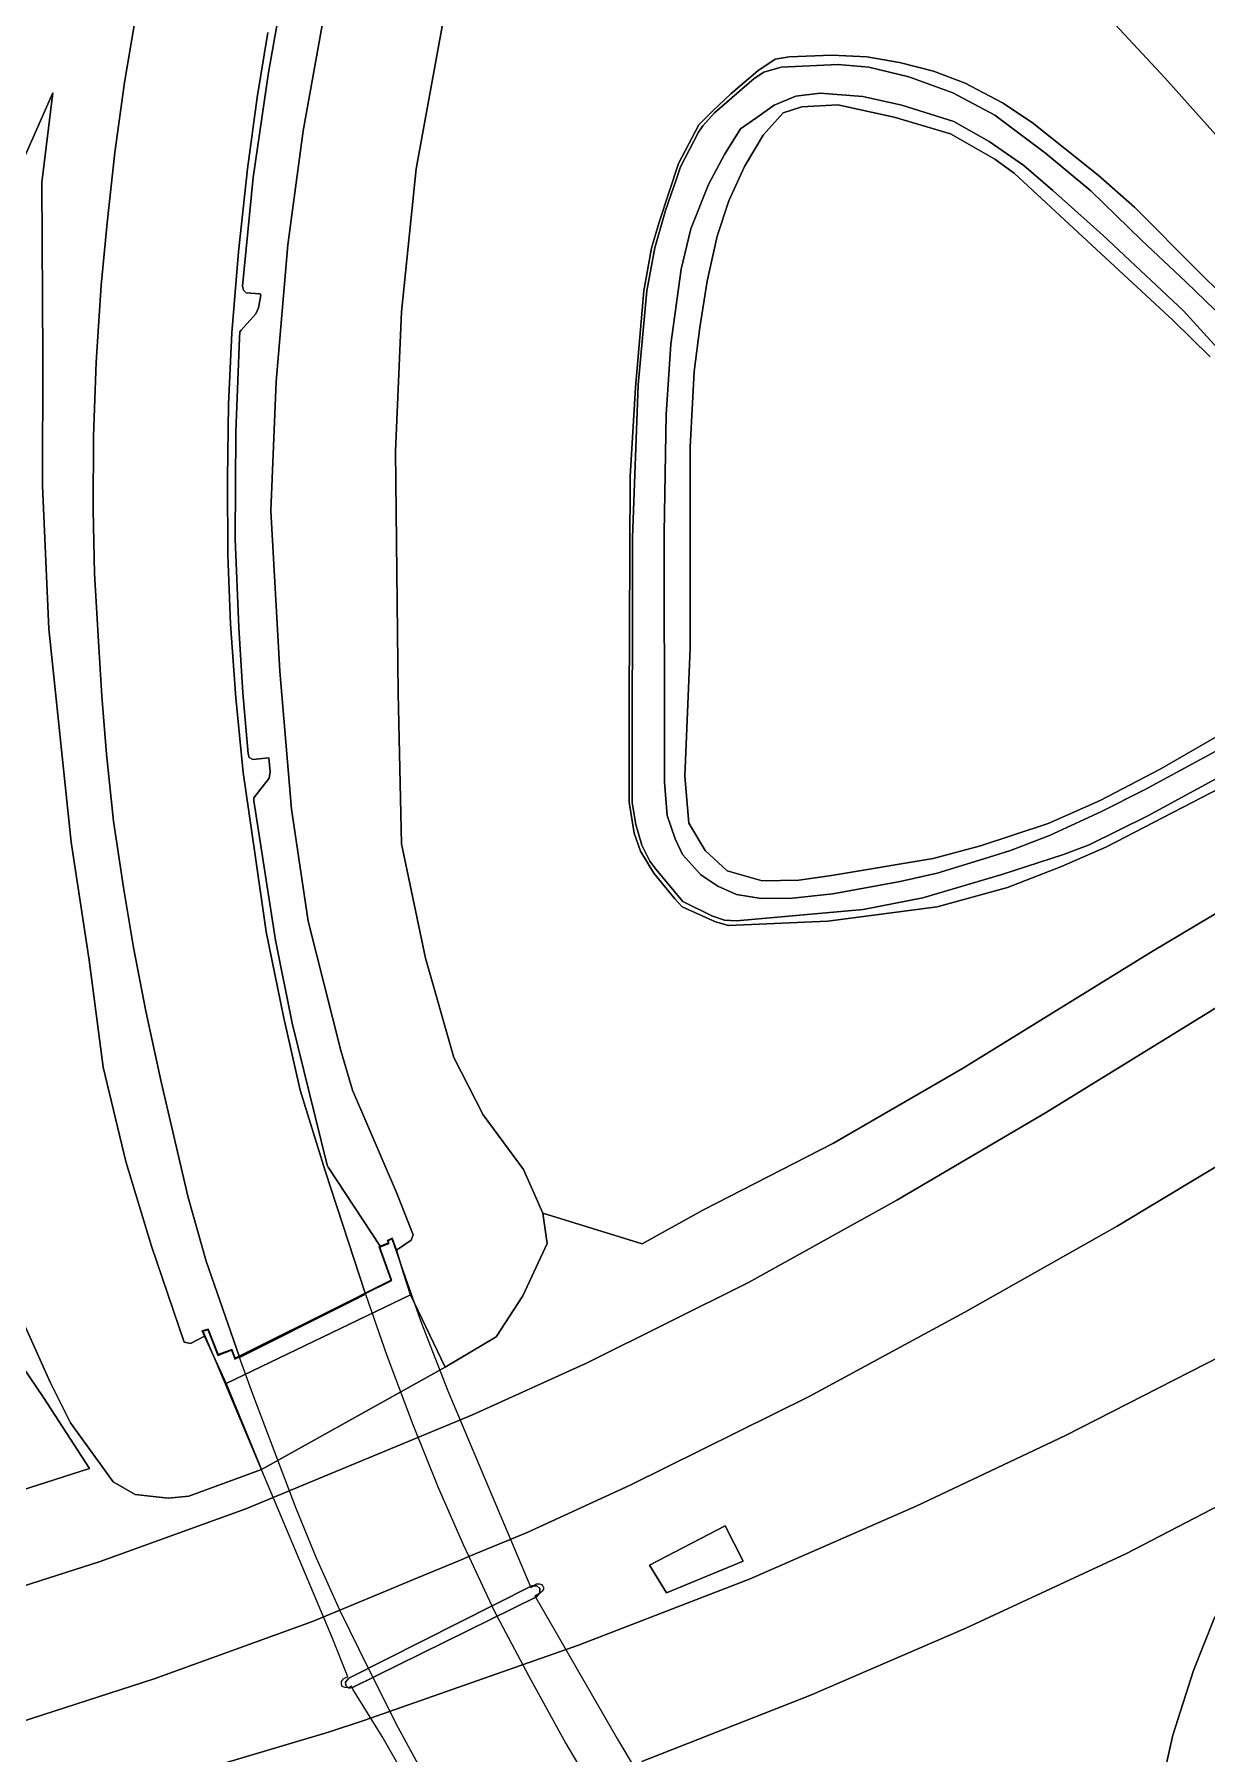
# Model space of a CAD drawing. Header units: metres. Extents: x 112942 to 118371, y 496117 to 499046.
# Drawn here: x 117725.7 to 117825.3, y 496482.3 to 496628.3 of the extents above; entities that cross this region are included whole.
import ezdxf

# ---------------------------------------------------------------- set-up
doc = ezdxf.new("R2010")
doc.units = ezdxf.units.M
doc.layers.add('B-WE-OG-TOPOKAART-G', color=7, linetype='Continuous', lineweight=18)

msp = doc.modelspace()

# ---------------------------------------------------------------- linework, layer by layer
at = {"layer": 'B-WE-OG-TOPOKAART-G', "elevation": -1.462}
for points in [[(117827.703, 496603.298), (117823.549, 496607.314), (117819.802, 496610.85), (117815.481, 496615.02), (117811.645, 496618.231), (117807.326, 496621.454), (117803.776, 496623.355), (117800.041, 496624.712), (117796.64, 496625.546), (117794.029, 496625.763), (117789.187, 496625.539), (117787.721, 496625.121), (117786.899, 496624.574), (117783.532, 496621.65), (117782.522, 496620.554), (117782.165, 496620.013), (117780.62, 496617.064), (117780.255, 496615.98), (117779.366, 496613.36), (117778.443, 496610.178), (117777.78, 496606.528), (117777.027, 496598.556), (117776.565, 496585.569), (117776.535, 496563.059), (117776.836, 496561.192), (117777.345, 496559.442), (117778.026, 496558.082), (117778.529, 496557.407), (117780.825, 496554.651), (117783.304, 496553.442), (117784.36, 496553.059), (117784.36, 496553.059), (117785.375, 496553.009), (117796.16, 496553.975), (117801.23, 496554.975), (117807.917, 496556.954), (117813.165, 496558.644), (117815.332, 496559.477), (117820.331, 496561.941), (117831.69, 496568.099)], [(117831.69, 496568.099), (117820.331, 496561.941), (117815.332, 496559.477), (117813.165, 496558.644), (117807.917, 496556.954), (117801.23, 496554.975), (117796.16, 496553.975), (117785.375, 496553.009), (117784.36, 496553.059), (117783.304, 496553.442), (117780.825, 496554.651), (117778.529, 496557.407), (117778.026, 496558.082), (117777.345, 496559.442), (117776.836, 496561.192), (117776.535, 496563.059), (117776.565, 496585.569), (117777.027, 496598.556), (117777.78, 496606.528), (117778.443, 496610.178), (117779.366, 496613.36), (117780.255, 496615.98), (117780.62, 496617.064), (117782.165, 496620.013), (117782.522, 496620.554), (117783.532, 496621.65), (117786.899, 496624.574), (117787.721, 496625.121), (117789.187, 496625.539), (117794.029, 496625.763), (117796.64, 496625.546), (117800.041, 496624.712), (117803.776, 496623.355), (117803.776, 496623.355), (117807.326, 496621.454), (117811.645, 496618.231), (117815.481, 496615.02), (117819.802, 496610.85), (117823.549, 496607.314), (117827.703, 496603.298)], [(117833.925, 496571.667), (117825.113, 496566.885), (117820, 496564.123), (117816.394, 496562.311), (117811.965, 496560.274), (117808.664, 496558.988), (117806.392, 496558.28), (117802.429, 496557.07), (117799.285, 496556.366), (117793.568, 496555.322), (117790.159, 496554.953), (117787.493, 496554.926), (117785.39, 496555.24), (117783.813, 496555.96), (117782.372, 496556.929), (117780.814, 496558.658), (117780.192, 496559.988), (117779.508, 496561.975), (117779.284, 496564.798), (117779.273, 496567.102), (117779.273, 496567.202), (117779.254, 496585.968), (117779.421, 496596.044), (117779.799, 496602.008), (117780.681, 496608.391), (117781.518, 496611.798), (117783.002, 496615.578), (117784.357, 496618.123), (117785.74, 496620.299), (117787.121, 496621.263), (117788.584, 496622.299), (117790.415, 496623.077), (117792.5, 496623.328), (117796.109, 496623.052), (117799.446, 496622.317), (117803.86, 496620.924), (117806.862, 496619.232), (117809.794, 496617.183), (117812.248, 496615.054), (117816.517, 496611.26), (117823.349, 496604.85), (117834.778, 496592.283)], [(117834.778, 496592.283), (117823.349, 496604.85), (117816.517, 496611.26), (117812.248, 496615.054), (117809.794, 496617.183), (117806.862, 496619.232), (117803.86, 496620.924), (117799.446, 496622.317), (117796.109, 496623.052), (117792.5, 496623.328), (117790.415, 496623.077), (117788.584, 496622.299), (117787.121, 496621.263), (117785.74, 496620.299), (117784.357, 496618.123), (117783.002, 496615.578), (117781.518, 496611.798), (117780.681, 496608.391), (117779.799, 496602.008), (117779.421, 496596.044), (117779.254, 496585.968), (117779.273, 496567.202), (117779.273, 496567.102), (117779.284, 496564.798), (117779.508, 496561.975), (117780.192, 496559.988), (117780.814, 496558.658), (117782.372, 496556.929), (117783.813, 496555.96), (117785.39, 496555.24), (117787.493, 496554.926), (117790.159, 496554.953), (117793.568, 496555.322), (117799.285, 496556.366), (117802.429, 496557.07), (117806.392, 496558.28), (117808.664, 496558.988), (117811.965, 496560.274), (117816.394, 496562.311), (117820, 496564.123), (117825.113, 496566.885), (117833.925, 496571.667)]]:
    msp.add_lwpolyline(points, dxfattribs=at)
at = {"layer": 'B-WE-OG-TOPOKAART-G'}
for points in [[(117718.146, 496494.358, 0.14), (117731.345, 496498.58, 0.134), (117743.716, 496503.071, 0.116), (117762.952, 496511.041, 0.122), (117772.707, 496515.453, 0.155), (117786.409, 496522.292, 0.188), (117799.014, 496529.271, 0.153), (117811.65, 496536.709, 0.102), (117825.803, 496545.434, 0.027), (117838.663, 496553.448, -0.021), (117852.585, 496562.383, -0.019), (117864.13, 496569.975, -0.011), (117878.407, 496579.577, -0.001), (117903.137, 496596.37, -0.039), (117912.317, 496602.79, -0.028), (117924.253, 496611.085, -0.066), (117936.309, 496619.495, -0.051), (117946.703, 496627.003, 0.012), (117954.815, 496634.46, 0.044), (117959.546, 496639.633, 0.024), (117962.236, 496643.041, 0.039), (117970.209, 496643.181, 0.284), (117980.198, 496650.054, 0.351), (117989.374, 496656.645, 0.368)], [(117807.944, 496639.506, -0.922), (117821.767, 496624.641, -0.83), (117838.797, 496605.613, -0.755), (117848.109, 496594.094, -0.712), (117855.023, 496585.123, -0.7), (117861.727, 496575.841, -0.199), (117851.338, 496569.668, -0.46), (117836.806, 496560.006, -0.46), (117820.777, 496550.474, -0.418), (117804.573, 496540.468, 0.091), (117793.635, 496534.124, 0.142), (117782.517, 496528.436, 0.154), (117777.364, 496525.565, 0.205), (117768.945, 496528.188, -0.141)], [(117838.797, 496605.613, -0.755), (117821.767, 496624.641, -0.83), (117807.944, 496639.506, -0.922)], [(117954.815, 496634.46, 0.044), (117946.703, 496627.003, 0.012), (117936.309, 496619.495, -0.051), (117924.253, 496611.085, -0.066), (117912.317, 496602.79, -0.028), (117903.137, 496596.37, -0.039), (117878.407, 496579.577, -0.001), (117864.13, 496569.975, -0.011), (117852.585, 496562.383, -0.019), (117838.663, 496553.448, -0.021), (117825.803, 496545.434, 0.027), (117811.65, 496536.709, 0.102), (117799.014, 496529.271, 0.153), (117786.409, 496522.292, 0.188), (117772.707, 496515.453, 0.155), (117762.952, 496511.041, 0.122), (117743.716, 496503.071, 0.116), (117731.345, 496498.58, 0.134), (117718.146, 496494.358, 0.14)], [(117747.09, 496633.238, 3.604), (117745.641, 496625.09, 3.907), (117744.337, 496616.154, 4.279), (117743.423, 496606.931, 4.558), (117743.517, 496606.592, 4.552), (117743.747, 496606.369, 4.555), (117744.889, 496606.289, 4.555), (117744.973, 496606.164, 4.555), (117744.778, 496605.095, 4.621), (117744.564, 496604.587, 4.636), (117743.302, 496603.206, 4.729), (117743.208, 496603.058, 4.729), (117743.161, 496602.524, 4.771), (117742.857, 496594.564, 4.996), (117742.798, 496585.465, 5.248), (117743.125, 496577.942, 5.473), (117743.467, 496572.384, 5.563), (117743.908, 496567.191, 5.692), (117744.003, 496566.881, 5.698), (117744.312, 496566.713, 5.659), (117745.666, 496566.863, 5.644), (117745.786, 496565.683, 5.689), (117745.686, 496565.138, 5.692), (117744.382, 496563.477, 5.737), (117744.377, 496563.217, 5.737), (117746.239, 496551.376, 6.022), (117747.636, 496544.313, 6.157), (117750.605, 496532.271, 6.382), (117750.699, 496532.078, 6.382), (117755.129, 496525.373, 6.37), (117755.027, 496525.332, 6.521), (117756.046, 496522.494, 6.461), (117753.85, 496521.392, 6.449), (117752.425, 496525.73, 6.376), (117750.436, 496531.778, 6.293), (117748.313, 496538.643, 6.186), (117746.922, 496544.877, 6.083), (117745.443, 496552.073, 5.954), (117744.473, 496558.788, 5.806), (117743.496, 496565.605, 5.675), (117742.857, 496571.949, 5.535), (117742.405, 496578.227, 5.382), (117742.182, 496584.106, 5.227), (117742.165, 496590.555, 5.026), (117742.245, 496596.91, 4.852), (117742.514, 496602.976, 4.654), (117743.09, 496609.852, 4.435), (117743.84, 496616.89, 4.197), (117744.674, 496622.954, 3.949), (117745.589, 496628.496, 3.728)], [(117752.77, 496538.634, 6.121), (117756.509, 496529.939, 6.301), (117757.932, 496526.336, 6.109), (117757.763, 496525.878, 6.097), (117756.501, 496525.033, 6.154), (117756.139, 496526.062, 6.467), (117755.752, 496525.862, 6.467), (117755.816, 496525.647, 6.488), (117755.129, 496525.373, 6.37), (117750.699, 496532.078, 6.382), (117750.605, 496532.271, 6.382), (117747.636, 496544.313, 6.157), (117746.239, 496551.376, 6.022), (117744.377, 496563.217, 5.737), (117744.382, 496563.477, 5.737), (117745.686, 496565.138, 5.692), (117745.786, 496565.683, 5.689), (117745.666, 496566.863, 5.644), (117744.312, 496566.713, 5.659), (117744.003, 496566.881, 5.698), (117743.908, 496567.191, 5.692), (117743.467, 496572.384, 5.563), (117743.125, 496577.942, 5.473), (117742.798, 496585.465, 5.248), (117742.857, 496594.564, 4.996), (117743.161, 496602.524, 4.771), (117743.208, 496603.058, 4.729), (117743.302, 496603.206, 4.729), (117744.564, 496604.587, 4.636), (117744.778, 496605.095, 4.621), (117744.973, 496606.164, 4.555), (117744.889, 496606.289, 4.555), (117743.747, 496606.369, 4.555), (117743.517, 496606.592, 4.552), (117743.423, 496606.931, 4.558), (117744.337, 496616.154, 4.279), (117745.641, 496625.09, 3.907), (117747.09, 496633.238, 3.604)], [(117750.684, 496631.789, 3.385), (117748.589, 496620.129, 3.811), (117747.276, 496610.446, 4.303), (117746.286, 496598.833, 4.669), (117745.833, 496587.854, 5.053), (117746.601, 496574.221, 5.329), (117747.588, 496562.5, 5.611), (117748.998, 496552.988, 5.836), (117751.772, 496542.006, 6.013), (117752.77, 496538.634, 6.121)], [(117760.651, 496515.097, -0.167), (117757.698, 496521.247, 4.474), (117757.072, 496523.158, 4.987), (117756.501, 496525.033, 6.154), (117757.763, 496525.878, 6.097), (117757.932, 496526.336, 6.109), (117756.509, 496529.939, 6.301), (117752.77, 496538.634, 6.121), (117751.772, 496542.006, 6.013), (117748.998, 496552.988, 5.836), (117747.588, 496562.5, 5.611), (117746.601, 496574.221, 5.329), (117745.833, 496587.854, 5.053), (117746.286, 496598.833, 4.669), (117747.276, 496610.446, 4.303), (117748.589, 496620.129, 3.811), (117750.684, 496631.789, 3.385)], [(117734.551, 496631.084, 4.195), (117733.393, 496624.245, 4.46), (117732.581, 496618.277, 4.659), (117731.933, 496612.323, 4.868), (117731.426, 496607.011, 5.036), (117731.011, 496600.466, 5.235), (117730.78, 496594.182, 5.426), (117730.751, 496587.916, 5.602), (117730.845, 496582.529, 5.75), (117731.205, 496576.746, 5.875), (117731.468, 496572.097, 5.992), (117731.87, 496567.186, 6.094), (117732.476, 496561.473, 6.225), (117733.307, 496555.858, 6.343), (117734.167, 496550.749, 6.41), (117735.204, 496545.338, 6.505), (117736.507, 496539.335, 6.61), (117737.707, 496534.227, 6.692), (117738.825, 496529.515, 6.775), (117740.338, 496524.097, 6.834), (117743.149, 496516.018, 6.94), (117742.795, 496515.841, 7.061), (117742.529, 496516.609, 7.061), (117741.353, 496516.163, 7.064), (117740.513, 496518.334, 7.031), (117740.008, 496518.173, 7.037), (117740.192, 496517.738, 6.811), (117739.022, 496517.122, 6.829), (117738.478, 496517.212, 6.883), (117735.686, 496525.371, 6.964), (117733.507, 496532.584, 6.817), (117731.585, 496540.587, 6.622), (117730.407, 496549.675, 6.409), (117728.875, 496559.705, 6.181), (117726.974, 496577.827, 5.863), (117726.436, 496589.959, 5.536), (117726.456, 496600.898, 5.212), (117726.383, 496615.734, 4.834), (117727.31, 496623.352, 4.426), (117724.221, 496616.366, 3.88)], [(117745.589, 496628.496, 3.728), (117744.674, 496622.954, 3.949), (117743.84, 496616.89, 4.197), (117743.09, 496609.852, 4.435), (117742.514, 496602.976, 4.654), (117742.245, 496596.91, 4.852), (117742.165, 496590.555, 5.026), (117742.182, 496584.106, 5.227), (117742.405, 496578.227, 5.382), (117742.857, 496571.949, 5.535), (117743.496, 496565.605, 5.675), (117744.473, 496558.788, 5.806), (117745.443, 496552.073, 5.954), (117746.922, 496544.877, 6.083), (117748.313, 496538.643, 6.186), (117750.436, 496531.778, 6.293), (117752.425, 496525.73, 6.376), (117753.85, 496521.392, 6.449), (117752.848, 496520.888, 6.486), (117749.46, 496519.187, 6.656), (117745.922, 496517.411, 6.828), (117743.149, 496516.018, 6.94), (117740.338, 496524.097, 6.834), (117738.825, 496529.515, 6.775), (117737.707, 496534.227, 6.692), (117736.507, 496539.335, 6.61), (117735.204, 496545.338, 6.505), (117734.167, 496550.749, 6.41), (117733.307, 496555.858, 6.343), (117732.476, 496561.473, 6.225), (117731.87, 496567.186, 6.094), (117731.468, 496572.097, 5.992), (117731.205, 496576.746, 5.875), (117730.845, 496582.529, 5.75), (117730.751, 496587.916, 5.602), (117730.78, 496594.182, 5.426), (117731.011, 496600.466, 5.235), (117731.426, 496607.011, 5.036), (117731.933, 496612.323, 4.868), (117732.581, 496618.277, 4.659), (117733.393, 496624.245, 4.46), (117734.551, 496631.084, 4.195)], [(117760.508, 496629.619, -0.917), (117758.175, 496616.91, -0.873), (117756.939, 496604.742, -0.882), (117756.417, 496592.912, -0.888), (117756.653, 496572.354, -0.83), (117756.947, 496559.553, -0.787), (117758.985, 496549.852, -0.868), (117761.376, 496541.415, -0.726), (117763.867, 496536.539, -0.626), (117767.289, 496531.901, -0.401), (117768.945, 496528.188, -0.141), (117769.315, 496525.599, -0.052), (117767.234, 496521.163, -0.058), (117764.963, 496517.671, -0.124), (117760.651, 496515.097, -0.167)], [(117768.945, 496528.188, -0.141), (117767.289, 496531.901, -0.401), (117763.867, 496536.539, -0.626), (117761.376, 496541.415, -0.726), (117758.985, 496549.852, -0.868), (117756.947, 496559.553, -0.787), (117756.653, 496572.354, -0.83), (117756.417, 496592.912, -0.888), (117756.939, 496604.742, -0.882), (117758.175, 496616.91, -0.873), (117760.508, 496629.619, -0.917)], [(117992.538, 496627.29, 0.475), (117986.026, 496622.624, 0.38), (117978.675, 496617.373, 0.318), (117973.868, 496613.983, 0.272), (117965.831, 496608.35, 0.202), (117957.366, 496602.401, 0.148), (117948.665, 496596.35, 0.094), (117937.441, 496588.56, 0.05), (117924.191, 496579.341, 0.032), (117920.12, 496576.515, 0.038), (117893.197, 496557.846, 0.038), (117879.973, 496548.741, 0.017), (117868.041, 496540.801, 0.061), (117861.548, 496536.628, 0.073), (117848.542, 496528.596, 0.136), (117839.699, 496523.347, 0.216), (117826.535, 496516.046, 0.307), (117813.34, 496509.291, 0.371), (117800.651, 496503.282, 0.399), (117786.541, 496497.108, 0.429), (117771.973, 496491.475, 0.411), (117753.746, 496485.069, 0.456), (117750.728, 496484.077, 0.383), (117736.82, 496479.966, 0.432)], [(117736.82, 496479.966, 0.432), (117750.728, 496484.077, 0.383), (117753.746, 496485.069, 0.456), (117771.973, 496491.475, 0.411), (117786.541, 496497.108, 0.429), (117800.651, 496503.282, 0.399), (117813.34, 496509.291, 0.371), (117826.535, 496516.046, 0.307), (117839.699, 496523.347, 0.216), (117848.542, 496528.596, 0.136), (117861.548, 496536.628, 0.073), (117868.041, 496540.801, 0.061), (117879.973, 496548.741, 0.017), (117893.197, 496557.846, 0.038), (117920.12, 496576.515, 0.038), (117924.191, 496579.341, 0.032), (117937.441, 496588.56, 0.05), (117948.665, 496596.35, 0.094), (117957.366, 496602.401, 0.148), (117965.831, 496608.35, 0.202), (117973.868, 496613.983, 0.272), (117978.675, 496617.373, 0.318), (117986.026, 496622.624, 0.38), (117992.538, 496627.29, 0.475)], [(117827.326, 496564.745, -0.919), (117816.814, 496559.291, -0.886), (117812.983, 496557.638, -0.874), (117808.41, 496555.84, -0.838), (117802.44, 496554.208, -0.868), (117793.155, 496552.998, -0.949), (117784.713, 496552.613, -0.967), (117783.592, 496552.936, -0.967), (117780.769, 496554.203, -0.967), (117780.141, 496554.884, -0.967), (117778.362, 496557.065, -0.967), (117777.226, 496558.928, -0.967), (117776.694, 496560.452, -0.967), (117776.267, 496563.088, -0.967), (117776.265, 496571.487, -0.967), (117776.351, 496590.777, -0.925), (117776.818, 496598.333, -0.919), (117777.528, 496606.526, -0.919), (117778.177, 496610.167, -0.931), (117778.826, 496612.369, -0.919), (117780.462, 496617.354, -0.904), (117782.178, 496620.631, -0.925), (117783.386, 496621.837, -0.931), (117784.896, 496623.269, -0.955), (117787.207, 496625.242, -0.955), (117788.684, 496626.222, -0.952), (117789.871, 496626.422, -0.952), (117793.476, 496626.558, -0.976), (117796.458, 496626.426, -0.973), (117799.234, 496625.932, -0.973)], [(117826.567, 496606.277, -0.907), (117824.649, 496608.165, -0.892), (117819.196, 496613.646, -0.916), (117816.118, 496616.362, -0.949), (117810.505, 496620.844, -1.039), (117807.997, 496622.502, -0.997), (117804.81, 496624.185, -0.997), (117802.129, 496625.195, -0.991), (117799.234, 496625.932, -0.973), (117796.458, 496626.426, -0.973), (117793.476, 496626.558, -0.976), (117789.871, 496626.422, -0.952), (117788.684, 496626.222, -0.952), (117787.207, 496625.242, -0.955), (117784.896, 496623.269, -0.955), (117783.386, 496621.837, -0.931), (117782.178, 496620.631, -0.925), (117780.462, 496617.354, -0.904), (117778.826, 496612.369, -0.919), (117778.177, 496610.167, -0.931), (117777.528, 496606.526, -0.919), (117776.818, 496598.333, -0.919), (117776.351, 496590.777, -0.925), (117776.265, 496571.487, -0.967), (117776.267, 496563.088, -0.967), (117776.694, 496560.452, -0.967), (117777.226, 496558.928, -0.967), (117778.362, 496557.065, -0.967), (117780.141, 496554.884, -0.967), (117780.769, 496554.203, -0.967), (117783.592, 496552.936, -0.967), (117784.713, 496552.613, -0.967), (117793.155, 496552.998, -0.949), (117802.44, 496554.208, -0.868), (117808.41, 496555.84, -0.838), (117812.983, 496557.638, -0.874), (117816.814, 496559.291, -0.886), (117827.326, 496564.745, -0.919)], [(117799.234, 496625.932, -0.973), (117802.129, 496625.195, -0.991), (117804.81, 496624.185, -0.997), (117807.997, 496622.502, -0.997), (117810.505, 496620.844, -1.039), (117816.118, 496616.362, -0.949), (117819.196, 496613.646, -0.916), (117824.649, 496608.165, -0.892), (117826.567, 496606.277, -0.907)], [(117709.915, 496499.924, 0.266), (117707.543, 496581.947, 2.786), (117712.832, 496590.923, 2.839), (117720.796, 496612.874, 3.892), (117724.453, 496622.501, 4.141), (117719.216, 496600.198, 3.337), (117718.204, 496589.437, 2.941), (117717.703, 496580.271, 2.656), (117717.767, 496570.673, 2.371), (117717.611, 496562.853, 2.041), (117717.75, 496554.807, 1.612), (117718.16, 496547.717, 1.372), (117718.662, 496540.747, 1.057), (117720.025, 496525.795, 0.313), (117722.39, 496518.594, 0.259), (117726.535, 496512.52, 0.259), (117730.444, 496506.497, 0.1), (117709.915, 496499.924, 0.266)], [(117724.221, 496616.366, 3.88), (117727.31, 496623.352, 4.426), (117726.383, 496615.734, 4.834), (117726.456, 496600.898, 5.212), (117726.436, 496589.959, 5.536), (117726.974, 496577.827, 5.863), (117728.875, 496559.705, 6.181), (117730.407, 496549.675, 6.409), (117731.585, 496540.587, 6.622), (117733.507, 496532.584, 6.817), (117735.686, 496525.371, 6.964), (117738.478, 496517.212, 6.883), (117739.022, 496517.122, 6.829), (117740.192, 496517.738, 6.811), (117742.045, 496513.723, 5.353), (117745.041, 496506.411, 0.067)], [(117825.618, 496600.92, -1.069), (117822.469, 496604.01, -1.033), (117815.583, 496610.415, -0.871), (117808.972, 496616.53, -0.895), (117807.334, 496617.72, -0.946), (117803.562, 496619.886, -0.994), (117798.782, 496621.3, -0.967), (117794, 496622.35, -0.952), (117790.928, 496622.178, -0.811), (117789.344, 496621.661, -0.784), (117787.661, 496619.771, -0.667), (117786.078, 496617.11, -0.568), (117784.73, 496614.185, -0.559), (117783.754, 496611.188, -0.535), (117782.889, 496607.35, -0.547), (117782.286, 496603.429, -0.487), (117781.795, 496599.684, -0.502), (117781.467, 496593.255, -0.535), (117781.452, 496576.139, -0.589), (117781.007, 496565.295, -0.673), (117781.344, 496561.315, -0.724), (117782.739, 496558.995, -0.739), (117784.586, 496557.266, -0.76), (117787.563, 496556.403, -0.898), (117790.694, 496556.464, -0.922), (117793.466, 496556.879, -0.886), (117802.102, 496558.3, -0.961), (117806.11, 496559.39, -0.943), (117811.851, 496561.28, -0.976), (117816.277, 496563.228, -0.997), (117821.373, 496565.893, -1.006), (117827.459, 496569.407, -1.012)], [(117781.795, 496599.684, -0.502), (117782.286, 496603.429, -0.487), (117782.889, 496607.35, -0.547), (117783.754, 496611.188, -0.535), (117784.73, 496614.185, -0.559), (117786.078, 496617.11, -0.568), (117787.661, 496619.771, -0.667), (117789.344, 496621.661, -0.784), (117790.928, 496622.178, -0.811), (117794, 496622.35, -0.952), (117798.782, 496621.3, -0.967), (117803.562, 496619.886, -0.994), (117807.334, 496617.72, -0.946), (117808.972, 496616.53, -0.895), (117815.583, 496610.415, -0.871), (117822.469, 496604.01, -1.033), (117825.618, 496600.92, -1.069)], [(117827.459, 496569.407, -1.012), (117821.373, 496565.893, -1.006), (117816.277, 496563.228, -0.997), (117811.851, 496561.28, -0.976), (117806.11, 496559.39, -0.943), (117802.102, 496558.3, -0.961), (117793.466, 496556.879, -0.886), (117790.694, 496556.464, -0.922), (117787.563, 496556.403, -0.898), (117784.586, 496557.266, -0.76), (117782.739, 496558.995, -0.739), (117781.344, 496561.315, -0.724), (117781.007, 496565.295, -0.673), (117781.452, 496576.139, -0.589), (117781.467, 496593.255, -0.535), (117781.795, 496599.684, -0.502)], [(117724.873, 496518.737, 0.13), (117727.096, 496513.824, 0.082), (117728.818, 496510.377, 0.043), (117732.439, 496505.362, -0.041), (117734.314, 496504.287, 0.049), (117737.103, 496503.965, 0.049), (117738.86, 496504.152, 0.01), (117745.041, 496506.411, 0.067), (117760.651, 496515.097, -0.167), (117764.963, 496517.671, -0.124), (117767.234, 496521.163, -0.058), (117769.315, 496525.599, -0.052), (117768.945, 496528.188, -0.141), (117777.364, 496525.565, 0.205), (117782.517, 496528.436, 0.154), (117793.635, 496534.124, 0.142), (117804.573, 496540.468, 0.091), (117820.777, 496550.474, -0.418), (117836.806, 496560.006, -0.46)], [(117721.7, 496484.034, 0.644), (117735.93, 496488.613, 0.589), (117749.376, 496493.501, 0.568), (117751.699, 496494.464, 7.061), (117754.682, 496495.701, 6.936), (117758.297, 496497.199, 6.792), (117761.813, 496498.657, 6.634), (117762.657, 496499.007, 6.59), (117767.617, 496501.063, 0.574), (117776.363, 496505.069, 0.599), (117791.556, 496512.615, 0.576), (117804.781, 496519.756, 0.525), (117817.729, 496527.08, 0.491), (117831.786, 496535.548, 0.44)], [(117831.786, 496535.548, 0.44), (117817.729, 496527.08, 0.491), (117804.781, 496519.756, 0.525), (117791.556, 496512.615, 0.576), (117776.363, 496505.069, 0.599), (117767.617, 496501.063, 0.574), (117762.657, 496499.007, 6.59), (117761.813, 496498.657, 6.634), (117758.297, 496497.199, 6.792), (117754.682, 496495.701, 6.936), (117751.699, 496494.464, 7.061), (117749.376, 496493.501, 0.568), (117735.93, 496488.613, 0.589), (117721.7, 496484.034, 0.644)], [(117756.501, 496525.033, 6.154), (117757.072, 496523.158, 4.987), (117757.698, 496521.247, 4.474), (117742.045, 496513.723, 5.353), (117740.192, 496517.738, 6.811), (117740.008, 496518.173, 7.037), (117740.513, 496518.334, 7.031), (117741.353, 496516.163, 7.064), (117742.529, 496516.609, 7.061), (117742.795, 496515.841, 7.061), (117743.149, 496516.018, 6.94), (117745.922, 496517.411, 6.828), (117749.46, 496519.187, 6.656), (117752.848, 496520.888, 6.486), (117753.85, 496521.392, 6.449), (117756.046, 496522.494, 6.461), (117755.027, 496525.332, 6.521), (117755.129, 496525.373, 6.37), (117755.816, 496525.647, 6.488), (117755.752, 496525.862, 6.467), (117756.139, 496526.062, 6.467), (117756.501, 496525.033, 6.154)], [(117740.075, 496518.142, 7.037), (117740.483, 496518.272, 7.031), (117741.324, 496516.099, 7.064), (117742.499, 496516.544, 7.061), (117742.766, 496515.771, 7.061), (117743.112, 496515.944, 6.853), (117753.883, 496521.352, 6.505), (117756.108, 496522.469, 6.461), (117755.09, 496525.303, 6.521), (117755.877, 496525.617, 6.488), (117755.812, 496525.837, 6.467), (117756.111, 496525.991, 6.467), (117758.576, 496518.979, 6.65), (117760.858, 496513.096, 6.524), (117763.746, 496506.238, 6.524), (117767.906, 496496.374, 6.742), (117768.116, 496496.534, 6.781), (117768.387, 496496.7, 6.781), (117768.647, 496496.703, 6.781), (117768.814, 496496.626, 6.781), (117768.944, 496496.49, 6.781), (117769.004, 496496.371, 6.781), (117768.997, 496496.239, 6.781), (117768.883, 496496.06, 6.781), (117768.707, 496495.889, 6.781), (117768.268, 496495.66, 6.742), (117775.279, 496483.495, 6.65), (117782.798, 496470.854, 6.623)], [(117760.651, 496515.097, -0.167), (117745.041, 496506.411, 0.067), (117742.045, 496513.723, 5.353), (117757.698, 496521.247, 4.474), (117760.651, 496515.097, -0.167)], [(117759.263, 496479.696, 7.067), (117756.641, 496484.48, 7.072), (117754.103, 496489.554, 7.053), (117751.753, 496494.346, 7.061), (117751.699, 496494.464, 7.061), (117749.705, 496498.861, 7.044), (117747.988, 496503.08, 7.013), (117746.106, 496508.02, 6.978), (117744.307, 496512.792, 6.957), (117743.183, 496515.924, 6.94), (117745.956, 496517.316, 6.829), (117749.493, 496519.092, 6.656), (117752.881, 496520.793, 6.487), (117753.883, 496521.297, 6.449), (117755.695, 496516.093, 6.49), (117757.895, 496510.213, 6.528), (117760.036, 496504.879, 6.573), (117762.181, 496500.035, 6.59), (117762.657, 496499.007, 6.59), (117764.792, 496494.399, 6.59), (117767.75, 496488.835, 6.59), (117770.902, 496483.137, 6.569), (117774.327, 496477.332, 6.555)], [(117709.915, 496499.924, 0.266), (117730.444, 496506.497, 0.1), (117726.535, 496512.52, 0.259), (117722.39, 496518.594, 0.259)], [(117745.041, 496506.411, 0.067), (117738.86, 496504.152, 0.01), (117737.103, 496503.965, 0.049), (117734.314, 496504.287, 0.049), (117732.439, 496505.362, -0.041), (117728.818, 496510.377, 0.043), (117727.096, 496513.824, 0.082), (117724.873, 496518.737, 0.13)], [(117758.458, 496478.176, 7.166), (117755.301, 496483.734, 7.214), (117752.811, 496487.747, 7.208), (117752.697, 496488.007, 7.429), (117752.54, 496487.906, 7.453), (117752.39, 496487.847, 7.453), (117752.15, 496487.888, 7.453), (117751.905, 496487.981, 7.453), (117751.823, 496488.17, 7.453), (117751.84, 496488.387, 7.453), (117751.997, 496488.622, 7.453), (117752.204, 496488.744, 7.453), (117752.364, 496488.78, 7.453), (117751.051, 496492.117, 7.178), (117740.075, 496518.142, 7.037)], [(117777.348, 496481.589, 0.703), (117791.626, 496487.205, 0.745), (117804.882, 496492.926, 0.699), (117818.455, 496499.244, 0.641), (117830.89, 496505.688, 0.488), (117831.704, 496506.063, 0.481), (117832.44, 496506.228, 0.476), (117832.571, 496506.157, 0.455), (117832.666, 496505.925, 0.475), (117832.766, 496505.554, 0.497), (117831.891, 496504.25, 0.496), (117828.738, 496499.286, 0.552), (117825.962, 496493.759, 0.6), (117824.209, 496489.338, 0.663), (117822.447, 496483.84, 0.751), (117821.359, 496478.909, 0.811)], [(117821.359, 496478.909, 0.811), (117822.447, 496483.84, 0.751), (117824.209, 496489.338, 0.663), (117825.962, 496493.759, 0.6), (117828.738, 496499.286, 0.552), (117831.891, 496504.25, 0.496), (117832.766, 496505.554, 0.497), (117832.666, 496505.925, 0.475), (117832.571, 496506.157, 0.455), (117832.44, 496506.228, 0.476), (117831.704, 496506.063, 0.481), (117830.89, 496505.688, 0.488), (117818.455, 496499.244, 0.641), (117804.882, 496492.926, 0.699), (117791.626, 496487.205, 0.745), (117777.348, 496481.589, 0.703)], [(117784.429, 496501.631, -0.027), (117777.999, 496498.276, -0.015), (117779.448, 496495.925, 0.131), (117785.962, 496498.61, 0.134), (117784.429, 496501.631, -0.027)], [(117785.962, 496498.61, 0.134), (117779.448, 496495.925, 0.131), (117777.999, 496498.276, -0.015), (117784.429, 496501.631, -0.027), (117785.962, 496498.61, 0.134)], [(117768.4, 496495.578, 0.54), (117752.762, 496487.879, 0.407), (117752.454, 496487.816, 0.407), (117752.204, 496488.041, 0.407), (117752.182, 496488.341, 0.407), (117752.47, 496488.686, 0.407), (117768.012, 496496.52, 0.54), (117768.424, 496496.525, 0.54), (117768.684, 496496.286, 0.54), (117768.686, 496495.937, 0.54), (117768.4, 496495.578, 0.54)], [(117768.012, 496496.52, 0.54), (117752.47, 496488.686, 0.407), (117752.182, 496488.341, 0.407), (117752.204, 496488.041, 0.407), (117752.454, 496487.816, 0.407), (117752.762, 496487.879, 0.407), (117768.4, 496495.578, 0.54), (117768.686, 496495.937, 0.54), (117768.684, 496496.286, 0.54), (117768.424, 496496.525, 0.54), (117768.012, 496496.52, 0.54)]]:
    msp.add_polyline3d(points, dxfattribs=at)

doc.saveas('drawing.dxf')
